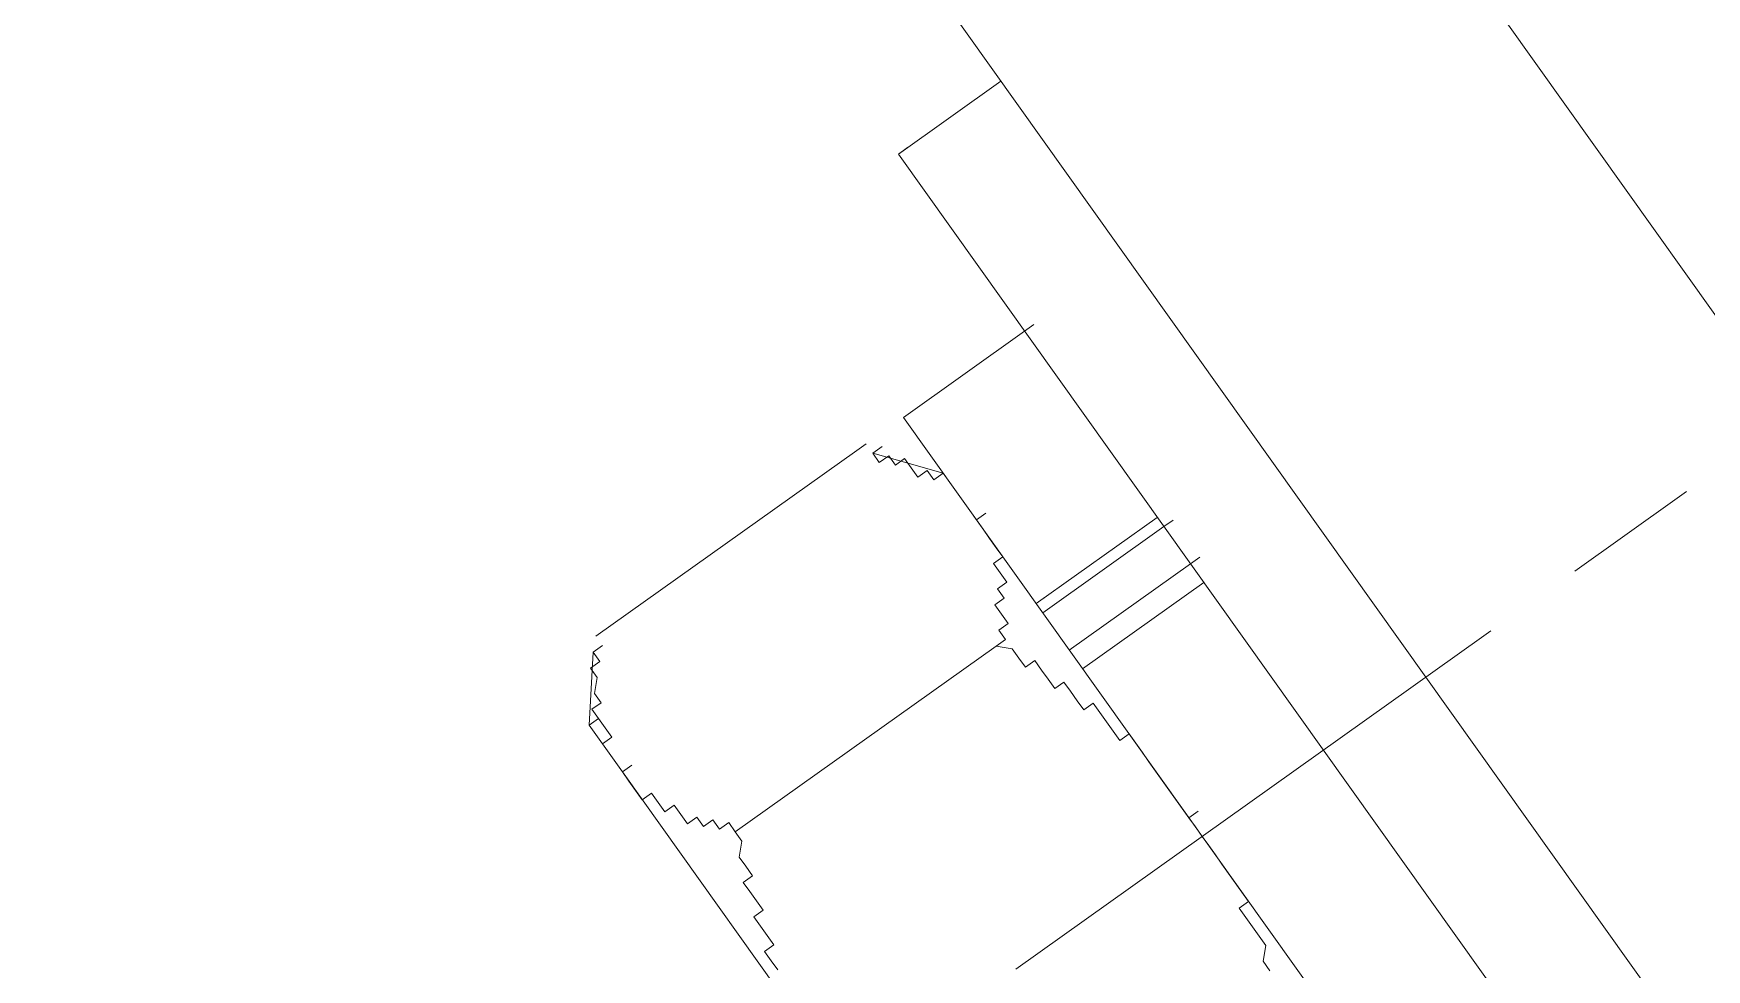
# Model space of a CAD drawing. Header units: feet. Extents: x 2321988 to 2329858, y 6722724 to 6730499.
# Drawn here: x 2326069.5511 to 2326069.6698, y 6726846.4415 to 6726846.508 of the extents above; entities that cross this region are included whole.
import ezdxf

# ---------------------------------------------------------------- set-up
doc = ezdxf.new("R2010")
doc.units = ezdxf.units.FT
doc.header["$MEASUREMENT"] = 0
doc.layers.add('C-BESS-EQUIPMENT', color=255, linetype='Continuous')

# ---------------------------------------------------------------- blocks, each defined once
blk = doc.blocks.new('Midpoint Site Plan$0$A$C71e53a02')
at = {"lineweight": 9}
for points in [[(22.4518, 2.2462), (22.4421, 2.2462), (22.4421, -2.2559), (22.4518, -2.2559), (22.4421, -2.2559)], [(23.8356, 1.4958), (23.8258, 1.4958), (23.0755, 1.4958), (22.978, 1.4763), (22.8903, 1.4276), (22.8416, 1.3399), (22.8221, 1.2425), (22.8221, -1.2522), (22.8416, -1.3496), (22.8903, -1.4276), (22.978, -1.4861), (23.0755, -1.5056), (23.1632, -1.4861), (23.2509, -1.4276), (23.2996, -1.3496), (23.3191, -1.2522), (23.3191, 1.2425), (23.2996, 1.3399), (23.2509, 1.4276), (23.1632, 1.4763), (23.0755, 1.4958), (23.0852, 1.4958)], [(22.4421, 0.6188), (22.3349, 0.6188), (22.3446, 0.6188), (22.3349, 0.6188), (22.3349, -0.6285), (22.4421, -0.6285), (22.4518, -0.6285)], [(21.8866, 0.4336), (22.1595, 0.4336), (22.1692, 0.4336)], [(22.218, 0.4336), (22.2082, 0.4336), (22.2082, -0.4336), (22.3349, -0.4336), (22.3446, -0.4336)], [(22.2082, 0.4336), (22.3349, 0.4336), (22.3446, 0.4336)], [(22.2082, 0.0146), (22.2082, 0.0049), (22.2082, -0.0049), (22.2082, -0.0146), (22.2082, -0.0244), (22.2082, -0.0341), (22.2082, -0.0439), (22.2082, -0.0536), (22.2082, -0.0633), (22.2082, -0.0731), (22.1985, -0.0731), (22.1985, -0.0828), (22.1985, -0.0926), (22.1985, -0.1023), (22.1985, -0.1121), (22.1887, -0.1218), (22.1887, -0.1316)], [(21.8379, 0.0146), (21.8379, 0.3264), (21.8477, 0.3264), (21.8379, 0.3264), (21.8379, 0.3362), (21.8379, 0.3459), (21.8379, 0.3557), (21.8477, 0.3557), (21.8477, 0.3654), (21.8477, 0.3752), (21.8379, 0.3752), (21.8769, 0.4239), (21.8769, 0.4142), (21.8671, 0.4142), (21.8671, 0.4044), (21.8574, 0.3947), (21.8574, 0.3849), (21.8477, 0.3849), (21.8477, 0.3752), (21.8379, 0.3752), (21.8379, 0.3264), (21.8379, 0.3167), (21.8379, 0.307), (21.8379, 0.2972), (21.8477, 0.2972), (21.8477, 0.2875), (21.8477, 0.2777), (21.8574, 0.2777), (21.8574, 0.268), (21.8574, 0.2582), (21.8671, 0.2582), (21.8671, 0.2485), (21.8769, 0.2485), (21.8769, 0.2387), (21.8866, 0.2387), (21.8866, 0.229), (22.1595, 0.229), (22.1692, 0.229), (22.1692, 0.2387), (22.179, 0.2387), (22.179, 0.2485), (22.179, 0.2582), (22.1887, 0.2582), (22.1887, 0.268), (22.1985, 0.268), (22.1985, 0.2777), (22.1985, 0.2875), (22.2082, 0.2875), (22.2082, 0.2972), (22.2082, 0.307), (22.2082, 0.3167), (22.2082, 0.3264), (22.2082, 0.3362), (22.2082, 0.3459), (22.2082, 0.3557), (22.2082, 0.3654), (22.2082, 0.3752)], [(21.8671, 0.4142), (21.8671, 0.4142)], [(21.8671, 0.4142), (21.8671, 0.4142)], [(21.8671, 0.4142), (21.8671, 0.4142)], [(21.8769, 0.4239), (21.8866, 0.4239)], [(21.8769, 0.4142), (21.8769, 0.4142)], [(21.8769, 0.4142), (21.8769, 0.4142)], [(21.8769, 0.4142), (21.8769, 0.4142)], [(21.8769, 0.4142), (21.8769, 0.4142)], [(21.8769, 0.4142), (21.8769, 0.4142)], [(21.8769, 0.4142), (21.8769, 0.4142)], [(21.8769, 0.4142), (21.8769, 0.4142)], [(21.8769, 0.4142), (21.8769, 0.4142)], [(22.1692, 0.4239), (22.1692, 0.4142), (22.179, 0.4142), (22.179, 0.4044), (22.1887, 0.4044), (22.1887, 0.3947), (22.1887, 0.3849), (22.1985, 0.3849), (22.1985, 0.3752), (22.2082, 0.3752), (22.1692, 0.4239), (22.179, 0.4239)], [(22.1692, 0.4142), (22.1692, 0.4142)], [(22.1692, 0.4142), (22.1692, 0.4142)], [(22.179, 0.4142), (22.179, 0.4142)], [(22.179, 0.4142), (22.179, 0.4142)], [(22.179, 0.4142), (22.179, 0.4142)], [(21.8671, 0.4044), (21.8671, 0.4044)], [(21.8671, 0.4044), (21.8671, 0.4044)], [(21.8671, 0.4044), (21.8671, 0.4044)], [(21.8671, 0.4044), (21.8671, 0.4044)], [(21.8671, 0.4044), (21.8671, 0.4044)], [(21.8671, 0.4044), (21.8671, 0.4044)], [(21.8671, 0.4044), (21.8671, 0.4044)], [(21.8671, 0.4044), (21.8671, 0.4044)], [(21.8671, 0.4044), (21.8671, 0.4044)], [(21.8671, 0.4044), (21.8671, 0.4044)], [(21.8671, 0.4044), (21.8671, 0.4044)], [(21.8671, 0.4044), (21.8671, 0.4044)], [(21.8671, 0.4044), (21.8671, 0.4044)], [(22.179, 0.4044), (22.179, 0.4044)], [(22.179, 0.4044), (22.179, 0.4044)], [(22.179, 0.4044), (22.179, 0.4044)], [(22.179, 0.4044), (22.179, 0.4044)], [(22.179, 0.4044), (22.179, 0.4044)], [(22.179, 0.4044), (22.179, 0.4044)], [(22.179, 0.4044), (22.179, 0.4044)], [(22.179, 0.4044), (22.179, 0.4044)], [(22.1887, 0.4044), (22.1887, 0.4044)], [(22.1887, 0.4044), (22.1887, 0.4044)], [(22.1887, 0.4044), (22.1887, 0.4044)], [(22.1887, 0.4044), (22.1887, 0.4044)], [(21.8477, 0.3849), (21.8477, 0.3849)], [(21.8477, 0.3849), (21.8477, 0.3849)], [(21.8477, 0.3849), (21.8477, 0.3849)], [(21.8477, 0.3849), (21.8477, 0.3849)], [(21.8477, 0.3849), (21.8477, 0.3849)], [(21.8574, 0.3947), (21.8574, 0.3947)], [(21.8574, 0.3947), (21.8574, 0.3947)], [(21.8574, 0.3947), (21.8574, 0.3947)], [(21.8574, 0.3947), (21.8574, 0.3947)], [(21.8574, 0.3947), (21.8574, 0.3947)], [(21.8574, 0.3947), (21.8574, 0.3947)], [(21.8574, 0.3947), (21.8574, 0.3947)], [(21.8574, 0.3947), (21.8574, 0.3947)], [(21.8574, 0.3947), (21.8574, 0.3947)], [(21.8574, 0.3947), (21.8574, 0.3947)], [(21.8574, 0.3947), (21.8574, 0.3947)], [(21.8574, 0.3947), (21.8574, 0.3947)], [(21.8574, 0.3947), (21.8574, 0.3947)], [(21.8574, 0.3849), (21.8574, 0.3849)], [(21.8574, 0.3849), (21.8574, 0.3849)], [(21.8574, 0.3849), (21.8574, 0.3849)], [(21.8574, 0.3849), (21.8574, 0.3849)], [(21.8574, 0.3849), (21.8574, 0.3849)], [(21.8574, 0.3849), (21.8574, 0.3849)], [(21.8574, 0.3849), (21.8574, 0.3849)], [(22.1887, 0.3947), (22.1887, 0.3947)], [(22.1887, 0.3947), (22.1887, 0.3947)], [(22.1887, 0.3947), (22.1887, 0.3947)], [(22.1887, 0.3947), (22.1887, 0.3947)], [(22.1887, 0.3947), (22.1887, 0.3947)], [(22.1887, 0.3947), (22.1887, 0.3947)], [(22.1887, 0.3947), (22.1887, 0.3947)], [(22.1887, 0.3947), (22.1887, 0.3947)], [(22.1887, 0.3947), (22.1887, 0.3947)], [(22.1887, 0.3947), (22.1887, 0.3947)], [(22.1887, 0.3947), (22.1887, 0.3947)], [(22.1887, 0.3947), (22.1887, 0.3947)], [(22.1887, 0.3947), (22.1887, 0.3947)], [(22.1985, 0.3849), (22.1985, 0.3849)], [(22.1985, 0.3849), (22.1985, 0.3849)], [(22.1985, 0.3849), (22.1985, 0.3849)], [(22.1985, 0.3849), (22.1985, 0.3849)], [(22.1985, 0.3849), (22.1985, 0.3849)], [(22.1985, 0.3849), (22.1985, 0.3849)], [(22.1985, 0.3849), (22.1985, 0.3849)], [(22.1985, 0.3849), (22.1985, 0.3849)], [(22.1985, 0.3849), (22.1985, 0.3849)], [(22.1985, 0.3849), (22.1985, 0.3849)], [(22.1985, 0.3849), (22.1985, 0.3849)], [(22.1985, 0.3849), (22.1985, 0.3849)], [(21.8477, 0.3752), (21.8477, 0.3752)], [(21.8477, 0.3752), (21.8477, 0.3752)], [(21.8477, 0.3752), (21.8477, 0.3752)], [(21.8477, 0.3752), (21.8477, 0.3752)], [(21.8477, 0.3752), (21.8477, 0.3752)], [(21.8477, 0.3752), (21.8477, 0.3752)], [(21.8477, 0.3752), (21.8477, 0.3752)], [(21.8477, 0.3752), (21.8477, 0.3752)], [(21.8477, 0.3752), (21.8477, 0.3752)], [(21.8477, 0.3752), (21.8477, 0.3752)], [(21.8477, 0.3752), (21.8477, 0.3752)], [(21.8477, 0.3752), (21.8477, 0.3752)], [(22.1985, 0.3752), (22.1985, 0.3752)], [(22.1985, 0.3752), (22.1985, 0.3752)], [(22.1985, 0.3752), (22.1985, 0.3752)], [(22.1985, 0.3752), (22.1985, 0.3752)], [(22.1985, 0.3752), (22.1985, 0.3752)], [(22.1985, 0.3752), (22.1985, 0.3752)], [(22.1985, 0.3752), (22.1985, 0.3752)], [(22.1985, 0.3752), (22.1985, 0.3752)], [(22.1985, 0.3752), (22.1985, 0.3752)], [(22.1985, 0.3752), (22.1985, 0.3752)], [(22.1985, 0.3752), (22.1985, 0.3752)], [(21.8477, 0.3654), (21.8477, 0.3654)], [(21.8477, 0.3654), (21.8477, 0.3654)], [(21.8477, 0.3654), (21.8477, 0.3654)], [(21.8477, 0.3654), (21.8477, 0.3654)], [(21.8477, 0.3654), (21.8477, 0.3654)], [(21.8477, 0.3654), (21.8477, 0.3654)], [(21.8477, 0.3654), (21.8477, 0.3654)], [(21.8477, 0.3654), (21.8477, 0.3654)], [(21.8477, 0.3654), (21.8477, 0.3654)], [(21.8477, 0.3654), (21.8477, 0.3654)], [(21.8477, 0.3654), (21.8477, 0.3654)], [(21.8477, 0.3654), (21.8477, 0.3654)], [(21.8477, 0.3654), (21.8477, 0.3654)], [(22.2082, 0.3654), (22.2082, 0.3654)], [(22.2082, 0.3654), (22.2082, 0.3654)], [(22.2082, 0.3654), (22.2082, 0.3654)], [(22.2082, 0.3654), (22.2082, 0.3654)], [(22.2082, 0.3654), (22.2082, 0.3654)], [(22.2082, 0.3654), (22.2082, 0.3654)], [(22.2082, 0.3654), (22.2082, 0.3654)], [(22.2082, 0.3654), (22.2082, 0.3654)], [(22.2082, 0.3654), (22.2082, 0.3654)], [(22.2082, 0.3654), (22.2082, 0.3654)], [(22.2082, 0.3654), (22.2082, 0.3654)], [(22.2082, 0.3654), (22.2082, 0.3654)], [(22.2082, 0.3654), (22.2082, 0.3654)], [(21.8379, 0.3557), (21.8379, 0.3557)], [(21.8379, 0.3557), (21.8379, 0.3557)], [(21.8379, 0.3557), (21.8379, 0.3557)], [(21.8379, 0.3557), (21.8379, 0.3557)], [(21.8379, 0.3557), (21.8379, 0.3557)], [(21.8379, 0.3557), (21.8379, 0.3557)], [(21.8379, 0.3557), (21.8379, 0.3557)], [(21.8379, 0.3557), (21.8379, 0.3557)], [(21.8379, 0.3557), (21.8379, 0.3557)], [(21.8379, 0.3557), (21.8379, 0.3557)], [(21.8379, 0.3557), (21.8379, 0.3557)], [(21.8379, 0.3459), (21.8379, 0.3459)], [(21.8379, 0.3459), (21.8379, 0.3459)], [(21.8379, 0.3459), (21.8379, 0.3459)], [(21.8379, 0.3459), (21.8379, 0.3459)], [(21.8379, 0.3459), (21.8379, 0.3459)], [(21.8379, 0.3459), (21.8379, 0.3459)], [(21.8379, 0.3459), (21.8379, 0.3459)], [(21.8379, 0.3459), (21.8379, 0.3459)], [(21.8379, 0.3459), (21.8379, 0.3459)], [(21.8379, 0.3459), (21.8379, 0.3459)], [(21.8379, 0.3459), (21.8379, 0.3459)], [(21.8379, 0.3459), (21.8379, 0.3459)], [(21.8379, 0.3459), (21.8379, 0.3459)], [(22.2082, 0.3557), (22.2082, 0.3557)], [(22.2082, 0.3557), (22.2082, 0.3557)], [(22.2082, 0.3557), (22.2082, 0.3557)], [(22.2082, 0.3557), (22.2082, 0.3557)], [(22.2082, 0.3557), (22.2082, 0.3557)], [(22.2082, 0.3557), (22.2082, 0.3557)], [(22.2082, 0.3557), (22.2082, 0.3557)], [(22.2082, 0.3557), (22.2082, 0.3557)], [(22.2082, 0.3557), (22.2082, 0.3557)], [(22.2082, 0.3557), (22.2082, 0.3557)], [(22.2082, 0.3557), (22.2082, 0.3557)], [(22.2082, 0.3557), (22.2082, 0.3557)], [(22.2082, 0.3459), (22.2082, 0.3459)], [(22.2082, 0.3459), (22.2082, 0.3459)], [(22.2082, 0.3459), (22.2082, 0.3459)], [(22.2082, 0.3459), (22.2082, 0.3459)], [(22.2082, 0.3459), (22.2082, 0.3459)], [(22.2082, 0.3459), (22.2082, 0.3459)], [(22.2082, 0.3459), (22.2082, 0.3459)], [(22.2082, 0.3459), (22.2082, 0.3459)], [(22.2082, 0.3459), (22.2082, 0.3459)], [(22.2082, 0.3459), (22.2082, 0.3459)], [(22.2082, 0.3459), (22.2082, 0.3459)], [(22.2082, 0.3459), (22.2082, 0.3459)], [(22.2082, 0.3459), (22.2082, 0.3459)], [(21.8379, 0.3362), (21.8379, 0.3362)], [(21.8379, 0.3362), (21.8379, 0.3362)], [(21.8379, 0.3362), (21.8379, 0.3362)], [(21.8379, 0.3362), (21.8379, 0.3362)], [(21.8379, 0.3362), (21.8379, 0.3362)], [(22.2082, 0.3362), (22.2082, 0.3362)], [(22.2082, 0.3362), (22.2082, 0.3362)], [(22.2082, 0.3362), (22.2082, 0.3362)], [(22.2082, 0.3362), (22.2082, 0.3362)], [(22.2082, 0.3362), (22.2082, 0.3362)], [(22.2082, 0.3362), (22.2082, 0.3362)], [(22.2082, 0.3362), (22.2082, 0.3362)], [(22.2082, 0.3362), (22.2082, 0.3362)], [(22.2082, 0.3362), (22.2082, 0.3362)], [(22.2082, 0.3362), (22.2082, 0.3362)], [(22.2082, 0.3362), (22.2082, 0.3362)], [(22.2082, 0.3362), (22.2082, 0.3362)], [(21.8379, 0.3264), (21.8379, 0.3264)], [(21.8379, 0.3264), (21.8379, 0.3264)], [(21.8379, 0.3264), (21.8379, 0.3264)], [(21.8379, 0.3264), (21.8379, 0.3264)], [(21.8379, 0.3264), (21.8379, 0.3264)], [(21.8379, 0.3264), (21.8379, 0.3264)], [(21.8379, 0.3264), (21.8379, 0.3264)], [(21.8379, 0.3264), (21.8379, 0.3264)], [(21.8379, 0.3264), (21.8379, 0.3264)], [(21.8379, 0.3167), (21.8379, 0.3167)], [(21.8379, 0.3167), (21.8379, 0.3167)], [(21.8379, 0.3167), (21.8379, 0.3167)], [(21.8379, 0.3167), (21.8379, 0.3167)], [(21.8379, 0.3167), (21.8379, 0.3167)], [(21.8379, 0.3167), (21.8379, 0.3167)], [(21.8379, 0.3167), (21.8379, 0.3167)], [(21.8379, 0.3167), (21.8379, 0.3167)], [(21.8379, 0.3167), (21.8379, 0.3167)], [(21.8379, 0.3167), (21.8379, 0.3167)], [(21.8379, 0.3167), (21.8379, 0.3167)], [(22.2082, 0.3264), (22.2082, 0.3264)], [(22.2082, 0.3264), (22.2082, 0.3264)], [(22.2082, 0.3264), (22.2082, 0.3264)], [(22.2082, 0.3264), (22.2082, 0.3264)], [(22.2082, 0.3264), (22.2082, 0.3264)], [(22.2082, 0.3264), (22.218, 0.3264)], [(22.2082, 0.3167), (22.2082, 0.3167)], [(22.2082, 0.3167), (22.2082, 0.3167)], [(22.2082, 0.3167), (22.2082, 0.3167)], [(22.2082, 0.3167), (22.2082, 0.3167)], [(22.2082, 0.3167), (22.2082, 0.3167)], [(22.2082, 0.3167), (22.2082, 0.3167)], [(22.2082, 0.3167), (22.2082, 0.3167)], [(22.2082, 0.3167), (22.2082, 0.3167)], [(22.2082, 0.3167), (22.2082, 0.3167)], [(21.8379, 0.307), (21.8379, 0.307)], [(21.8379, 0.307), (21.8379, 0.307)], [(21.8379, 0.307), (21.8379, 0.307)], [(21.8379, 0.307), (21.8379, 0.307)], [(21.8379, 0.307), (21.8379, 0.307)], [(21.8379, 0.307), (21.8379, 0.307)], [(21.8379, 0.307), (21.8379, 0.307)], [(21.8379, 0.307), (21.8379, 0.307)], [(21.8379, 0.307), (21.8379, 0.307)], [(21.8379, 0.307), (21.8379, 0.307)], [(21.8379, 0.307), (21.8379, 0.307)], [(22.2082, 0.307), (22.2082, 0.307)], [(22.2082, 0.307), (22.2082, 0.307)], [(22.2082, 0.307), (22.2082, 0.307)], [(22.2082, 0.307), (22.2082, 0.307)], [(22.2082, 0.307), (22.2082, 0.307)], [(22.2082, 0.307), (22.2082, 0.307)], [(22.2082, 0.307), (22.2082, 0.307)], [(22.2082, 0.307), (22.2082, 0.307)], [(22.2082, 0.307), (22.2082, 0.307)], [(22.2082, 0.307), (22.2082, 0.307)], [(22.2082, 0.307), (22.2082, 0.307)], [(21.8379, 0.2972), (21.8379, 0.2972)], [(21.8379, 0.2972), (21.8379, 0.2972)], [(21.8379, 0.2972), (21.8379, 0.2972)], [(21.8379, 0.2972), (21.8379, 0.2972)], [(21.8379, 0.2972), (21.8379, 0.2972)], [(21.8477, 0.2972), (21.8477, 0.2972)], [(21.8477, 0.2972), (21.8477, 0.2972)], [(21.8477, 0.2972), (21.8477, 0.2972)], [(21.8477, 0.2972), (21.8477, 0.2972)], [(21.8477, 0.2972), (21.8477, 0.2972)], [(21.8477, 0.2972), (21.8477, 0.2972)], [(21.8477, 0.2875), (21.8477, 0.2875)], [(21.8477, 0.2875), (21.8477, 0.2875)], [(21.8477, 0.2875), (21.8477, 0.2875)], [(21.8477, 0.2875), (21.8477, 0.2875)], [(21.8477, 0.2875), (21.8477, 0.2875)], [(21.8477, 0.2875), (21.8477, 0.2875)], [(21.8477, 0.2875), (21.8477, 0.2875)], [(21.8477, 0.2875), (21.8477, 0.2875)], [(21.8477, 0.2875), (21.8477, 0.2875)], [(21.8477, 0.2875), (21.8477, 0.2875)], [(21.8477, 0.2875), (21.8477, 0.2875)], [(22.1985, 0.2875), (22.1985, 0.2875)], [(22.1985, 0.2875), (22.1985, 0.2875)], [(22.1985, 0.2875), (22.1985, 0.2875)], [(22.1985, 0.2875), (22.1985, 0.2875)], [(22.1985, 0.2875), (22.1985, 0.2875)], [(22.1985, 0.2875), (22.1985, 0.2875)], [(22.2082, 0.2972), (22.2082, 0.2972)], [(22.2082, 0.2972), (22.2082, 0.2972)], [(22.2082, 0.2972), (22.2082, 0.2972)], [(22.2082, 0.2972), (22.2082, 0.2972)], [(22.2082, 0.2972), (22.2082, 0.2972)], [(22.2082, 0.2972), (22.2082, 0.2972)], [(22.2082, 0.2972), (22.2082, 0.2972)], [(22.2082, 0.2972), (22.2082, 0.2972)], [(22.2082, 0.2972), (22.2082, 0.2972)], [(22.2082, 0.2972), (22.2082, 0.2972)], [(22.2082, 0.2972), (22.2082, 0.2972)], [(22.2082, 0.2972), (22.2082, 0.2972)], [(22.2082, 0.2875), (22.2082, 0.2875)], [(22.2082, 0.2875), (22.2082, 0.2875)], [(22.2082, 0.2875), (22.2082, 0.2875)], [(22.2082, 0.2875), (22.2082, 0.2875)], [(21.8477, 0.2777), (21.8477, 0.2777)], [(21.8477, 0.2777), (21.8477, 0.2777)], [(21.8477, 0.2777), (21.8477, 0.2777)], [(21.8477, 0.2777), (21.8477, 0.2777)], [(21.8477, 0.2777), (21.8477, 0.2777)], [(21.8477, 0.2777), (21.8477, 0.2777)], [(21.8477, 0.2777), (21.8477, 0.2777)], [(21.8477, 0.2777), (21.8477, 0.2777)], [(21.8574, 0.2777), (21.8574, 0.2777)], [(21.8574, 0.2777), (21.8574, 0.2777)], [(22.1985, 0.2777), (22.1985, 0.2777)], [(22.1985, 0.2777), (22.1985, 0.2777)], [(22.1985, 0.2777), (22.1985, 0.2777)], [(22.1985, 0.2777), (22.1985, 0.2777)], [(22.1985, 0.2777), (22.1985, 0.2777)], [(22.1985, 0.2777), (22.1985, 0.2777)], [(22.1985, 0.2777), (22.1985, 0.2777)], [(22.1985, 0.2777), (22.1985, 0.2777)], [(22.1985, 0.2777), (22.1985, 0.2777)], [(22.1985, 0.2777), (22.1985, 0.2777)], [(22.1985, 0.2777), (22.1985, 0.2777)], [(21.8574, 0.268), (21.8574, 0.268)], [(21.8574, 0.268), (21.8574, 0.268)], [(21.8574, 0.268), (21.8574, 0.268)], [(21.8574, 0.268), (21.8574, 0.268)], [(21.8574, 0.268), (21.8574, 0.268)], [(21.8574, 0.268), (21.8574, 0.268)], [(21.8574, 0.268), (21.8574, 0.268)], [(21.8574, 0.268), (21.8574, 0.268)], [(21.8574, 0.268), (21.8574, 0.268)], [(21.8574, 0.268), (21.8574, 0.268)], [(21.8574, 0.268), (21.8574, 0.268)], [(21.8574, 0.268), (21.8574, 0.268)], [(21.8574, 0.2582), (21.8574, 0.2582)], [(21.8574, 0.2582), (21.8574, 0.2582)], [(21.8671, 0.2582), (21.8671, 0.2582)], [(21.8671, 0.2582), (21.8671, 0.2582)], [(21.8671, 0.2582), (21.8671, 0.2582)], [(21.8671, 0.2582), (21.8671, 0.2582)], [(21.8671, 0.2582), (21.8671, 0.2582)], [(21.8671, 0.2582), (21.8671, 0.2582)], [(21.8671, 0.2582), (21.8671, 0.2582)], [(21.8671, 0.2582), (21.8671, 0.2582)], [(22.1887, 0.268), (22.1887, 0.268)], [(22.1887, 0.268), (22.1887, 0.268)], [(22.1887, 0.268), (22.1887, 0.268)], [(22.1887, 0.268), (22.1887, 0.268)], [(22.1887, 0.268), (22.1887, 0.268)], [(22.1887, 0.268), (22.1887, 0.268)], [(22.1887, 0.268), (22.1887, 0.268)], [(22.1887, 0.2582), (22.1887, 0.2582)], [(22.1887, 0.2582), (22.1887, 0.2582)], [(22.1887, 0.2582), (22.1887, 0.2582)], [(22.1887, 0.2582), (22.1887, 0.2582)], [(22.1887, 0.2582), (22.1887, 0.2582)], [(22.1887, 0.2582), (22.1887, 0.2582)], [(22.1887, 0.2582), (22.1887, 0.2582)], [(22.1887, 0.2582), (22.1887, 0.2582)], [(22.1887, 0.2582), (22.1887, 0.2582)], [(22.1887, 0.2582), (22.1887, 0.2582)], [(22.1985, 0.268), (22.1985, 0.268)], [(22.1985, 0.268), (22.1985, 0.268)], [(22.1985, 0.268), (22.1985, 0.268)], [(22.1985, 0.268), (22.1985, 0.268)], [(21.8671, 0.2485), (21.8671, 0.2485)], [(21.8671, 0.2485), (21.8671, 0.2485)], [(21.8671, 0.2485), (21.8671, 0.2485)], [(21.8671, 0.2485), (21.8671, 0.2485)], [(21.8671, 0.2485), (21.8671, 0.2485)], [(21.8671, 0.2485), (21.8671, 0.2485)], [(21.8671, 0.2485), (21.8671, 0.2485)], [(21.8769, 0.2485), (21.8769, 0.2485)], [(21.8769, 0.2485), (21.8769, 0.2485)], [(21.8769, 0.2485), (21.8769, 0.2485)], [(21.8769, 0.2485), (21.8769, 0.2485)], [(22.179, 0.2485), (22.179, 0.2485)], [(22.179, 0.2485), (22.179, 0.2485)], [(22.179, 0.2485), (22.179, 0.2485)], [(22.179, 0.2485), (22.179, 0.2485)], [(22.179, 0.2485), (22.179, 0.2485)], [(22.179, 0.2485), (22.179, 0.2485)], [(22.179, 0.2485), (22.179, 0.2485)], [(22.179, 0.2485), (22.179, 0.2485)], [(22.179, 0.2485), (22.179, 0.2485)], [(22.179, 0.2485), (22.179, 0.2485)], [(22.179, 0.2485), (22.179, 0.2485)], [(22.179, 0.2485), (22.179, 0.2485)], [(21.8477, 0.1121), (21.8477, 0.1218), (21.8477, 0.1316), (21.8574, 0.1316), (21.8574, 0.1413), (21.8574, 0.151), (21.8574, 0.1608), (21.8671, 0.1608), (21.8671, 0.1705), (21.8671, 0.1803), (21.8671, 0.19), (21.8769, 0.19), (21.8769, 0.1998), (21.8769, 0.2095), (21.8866, 0.2193), (21.8866, 0.229), (21.8964, 0.229)], [(21.8769, 0.2387), (21.8769, 0.2387)], [(21.8769, 0.2387), (21.8769, 0.2387)], [(21.8769, 0.2387), (21.8769, 0.2387)], [(21.8769, 0.2387), (21.8769, 0.2387)], [(21.8866, 0.229), (21.8866, 0.229)], [(21.8866, 0.229), (21.8866, 0.229)], [(22.1595, 0.229), (22.1692, 0.229), (22.1595, 0.229), (22.1692, 0.2193), (22.1692, 0.2095), (22.1692, 0.1998), (22.179, 0.1998), (22.179, 0.19), (22.179, 0.1803), (22.179, 0.1705), (22.1887, 0.1705), (22.1887, 0.1608), (22.1887, 0.151), (22.1887, 0.1413), (22.1985, 0.1413), (22.1985, 0.1316), (22.1985, 0.1218), (22.1985, 0.1121), (22.1985, 0.1023), (22.2082, 0.1023), (22.2082, 0.0926), (22.2082, 0.0828), (22.2082, 0.0731), (22.2082, 0.0633), (22.2082, 0.0536), (22.2082, 0.0439), (22.2082, 0.0341), (22.2082, 0.0244), (22.2082, 0.0146), (22.218, 0.0146)], [(22.1692, 0.2387), (22.1692, 0.2387)], [(22.1692, 0.2387), (22.1692, 0.2387)], [(22.1692, 0.2387), (22.1692, 0.2387)], [(22.1692, 0.2387), (22.1692, 0.2387)], [(22.1692, 0.2387), (22.1692, 0.2387)], [(22.1692, 0.2387), (22.1692, 0.2387)], [(22.1692, 0.2387), (22.1692, 0.2387)], [(22.1692, 0.229), (22.1692, 0.229)], [(22.179, 0.2387), (22.179, 0.2387)], [(22.3349, 0.2387), (22.2082, 0.2387), (22.218, 0.2387)], [(22.2082, 0.229), (22.3349, 0.229), (22.3446, 0.229)], [(21.8866, 0.2193), (21.8866, 0.2193)], [(21.8866, 0.2193), (21.8866, 0.2193)], [(22.1692, 0.2193), (22.1692, 0.2193)], [(21.8769, 0.2095), (21.8769, 0.2095)], [(21.8769, 0.2095), (21.8769, 0.2095)], [(21.8769, 0.1998), (21.8769, 0.1998)], [(21.8769, 0.1998), (21.8769, 0.1998)], [(22.1692, 0.2095), (22.1692, 0.2095)], [(22.1692, 0.1998), (22.1692, 0.1998)], [(21.8671, 0.19), (21.8671, 0.19)], [(21.8671, 0.19), (21.8671, 0.19)], [(22.179, 0.19), (22.179, 0.19)], [(22.179, 0.19), (22.179, 0.19)], [(22.2082, 0.19), (22.3349, 0.19), (22.3446, 0.19)], [(21.8671, 0.1803), (21.8671, 0.1803)], [(21.8671, 0.1803), (21.8671, 0.1803)], [(21.8671, 0.1803), (21.8671, 0.1803)], [(21.8671, 0.1803), (21.8671, 0.1803)], [(21.8671, 0.1803), (21.8671, 0.1803)], [(22.179, 0.1803), (22.179, 0.1803)], [(22.179, 0.1803), (22.179, 0.1803)], [(21.8574, 0.1608), (21.8574, 0.1608)], [(21.8574, 0.1608), (21.8574, 0.1608)], [(21.8574, 0.1608), (21.8574, 0.1608)], [(21.8671, 0.1705), (21.8671, 0.1705)], [(21.8671, 0.1705), (21.8671, 0.1705)], [(21.8671, 0.1705), (21.8671, 0.1705)], [(21.8671, 0.1705), (21.8671, 0.1705)], [(21.8671, 0.1608), (21.8671, 0.1608)], [(22.1887, 0.1705), (22.1887, 0.1705)], [(22.1887, 0.1608), (22.1887, 0.1608)], [(22.1887, 0.1608), (22.1887, 0.1608)], [(22.1887, 0.1608), (22.1887, 0.1608)], [(22.1887, 0.1608), (22.1887, 0.1608)], [(22.3349, 0.1705), (22.2082, 0.1705), (22.218, 0.1705)], [(21.8574, 0.151), (21.8574, 0.151)], [(21.8574, 0.151), (21.8574, 0.151)], [(21.8574, 0.151), (21.8574, 0.151)], [(21.8574, 0.151), (21.8574, 0.151)], [(21.8574, 0.151), (21.8574, 0.151)], [(22.1887, 0.151), (22.1887, 0.151)], [(22.1887, 0.151), (22.1887, 0.151)], [(22.1887, 0.151), (22.1887, 0.151)], [(22.1887, 0.151), (22.1887, 0.151)], [(22.1887, 0.151), (22.1887, 0.151)], [(21.8477, 0.1316), (21.8477, 0.1316)], [(21.8574, 0.1413), (21.8574, 0.1413)], [(21.8574, 0.1413), (21.8574, 0.1413)], [(21.8574, 0.1413), (21.8574, 0.1413)], [(21.8574, 0.1413), (21.8574, 0.1413)], [(21.8574, 0.1413), (21.8574, 0.1413)], [(21.8574, 0.1316), (21.8574, 0.1316)], [(21.8574, 0.1316), (21.8574, 0.1316)], [(21.8574, 0.1316), (21.8574, 0.1316)], [(22.1887, 0.1413), (22.1887, 0.1413)], [(22.1887, 0.1413), (22.1887, 0.1413)], [(22.1985, 0.1413), (22.1985, 0.1413)], [(22.1985, 0.1413), (22.1985, 0.1413)], [(22.1985, 0.1316), (22.1985, 0.1316)], [(22.1985, 0.1316), (22.1985, 0.1316)], [(22.1985, 0.1316), (22.1985, 0.1316)], [(22.1985, 0.1316), (22.1985, 0.1316)], [(22.1985, 0.1316), (22.1985, 0.1316)], [(21.8477, 0.1218), (21.8477, 0.1218)], [(21.8477, 0.1218), (21.8477, 0.1218)], [(21.8477, 0.1218), (21.8477, 0.1218)], [(21.8477, 0.1218), (21.8477, 0.1218)], [(22.1985, 0.1218), (22.1985, 0.1218)], [(22.1985, 0.1218), (22.1985, 0.1218)], [(22.1985, 0.1218), (22.1985, 0.1218)], [(22.1985, 0.1218), (22.1985, 0.1218)], [(22.1985, 0.1121), (22.1985, 0.1121)], [(22.1985, 0.1121), (22.1985, 0.1121)], [(22.1985, 0.1121), (22.1985, 0.1121)], [(22.1985, 0.1121), (22.1985, 0.1121)], [(22.1985, 0.1121), (22.1985, 0.1121)], [(22.1985, 0.1023), (22.1985, 0.1023)], [(22.1985, 0.1023), (22.1985, 0.1023)], [(22.2082, 0.1023), (22.2082, 0.1023)], [(22.2082, 0.1023), (22.2082, 0.1023)], [(22.2082, 0.0926), (22.2082, 0.0926)], [(22.2082, 0.0926), (22.2082, 0.0926)], [(22.2082, 0.0926), (22.2082, 0.0926)], [(22.2082, 0.0926), (22.2082, 0.0926)], [(22.2082, 0.0828), (22.2082, 0.0828)], [(22.2082, 0.0828), (22.2082, 0.0828)], [(22.2082, 0.0828), (22.2082, 0.0828)], [(22.2082, 0.0828), (22.2082, 0.0828)], [(22.2082, 0.0828), (22.2082, 0.0828)], [(22.2082, 0.0731), (22.2082, 0.0731)], [(22.2082, 0.0731), (22.2082, 0.0731)], [(22.2082, 0.0731), (22.2082, 0.0731)], [(22.2082, 0.0731), (22.2082, 0.0731)], [(22.2082, 0.0731), (22.2082, 0.0731)], [(22.2082, 0.0633), (22.2082, 0.0633)], [(22.2082, 0.0633), (22.2082, 0.0633)], [(22.2082, 0.0633), (22.2082, 0.0633)], [(22.2082, 0.0633), (22.2082, 0.0633)], [(22.2082, 0.0536), (22.2082, 0.0536)], [(22.2082, 0.0536), (22.2082, 0.0536)], [(22.2082, 0.0536), (22.2082, 0.0536)], [(22.2082, 0.0536), (22.2082, 0.0536)], [(22.2082, 0.0536), (22.2082, 0.0536)], [(22.2082, 0.0439), (22.2082, 0.0439)], [(22.2082, 0.0439), (22.2082, 0.0439)], [(22.2082, 0.0439), (22.2082, 0.0439)], [(22.2082, 0.0439), (22.2082, 0.0439)], [(22.2082, 0.0439), (22.2082, 0.0439)], [(22.2082, 0.0341), (22.2082, 0.0341)], [(22.2082, 0.0341), (22.2082, 0.0341)], [(22.2082, 0.0341), (22.2082, 0.0341)], [(22.2082, 0.0341), (22.2082, 0.0341)], [(22.2082, 0.0244), (22.2082, 0.0244)], [(22.2082, 0.0244), (22.2082, 0.0244)], [(22.2082, 0.0244), (22.2082, 0.0244)], [(22.2082, 0.0244), (22.2082, 0.0244)], [(22.2082, 0.0244), (22.2082, 0.0244)], [(22.2082, 0.0146), (22.2082, 0.0146)], [(22.2082, 0.0146), (22.2082, 0.0146)], [(22.2082, -0.0049), (22.2082, -0.0049)], [(22.2082, -0.0049), (22.2082, -0.0049)], [(22.2082, -0.0146), (22.2082, -0.0146)], [(22.2082, -0.0146), (22.2082, -0.0146)], [(22.2082, -0.0244), (22.2082, -0.0244)], [(22.2082, -0.0244), (22.2082, -0.0244)], [(22.2082, -0.0341), (22.2082, -0.0341)], [(22.2082, -0.0341), (22.2082, -0.0341)], [(22.2082, -0.0439), (22.2082, -0.0439)], [(22.2082, -0.0439), (22.2082, -0.0439)], [(22.2082, -0.0439), (22.2082, -0.0439)], [(22.2082, -0.0439), (22.2082, -0.0439)], [(22.2082, -0.0439), (22.2082, -0.0439)], [(22.2082, -0.0536), (22.2082, -0.0536)], [(22.2082, -0.0536), (22.2082, -0.0536)], [(22.2082, -0.0536), (22.2082, -0.0536)], [(22.2082, -0.0536), (22.2082, -0.0536)], [(22.2082, -0.0633), (22.2082, -0.0633)], [(22.2082, -0.0633), (22.2082, -0.0633)], [(22.2082, -0.0633), (22.2082, -0.0633)], [(22.2082, -0.0633), (22.2082, -0.0633)], [(22.2082, -0.0633), (22.2082, -0.0633)], [(22.1985, -0.0828), (22.1985, -0.0828)], [(22.1985, -0.0828), (22.1985, -0.0828)], [(22.1985, -0.0828), (22.1985, -0.0828)], [(22.1985, -0.0828), (22.1985, -0.0828)], [(22.1985, -0.0828), (22.1985, -0.0828)], [(22.2082, -0.0731), (22.2082, -0.0731)], [(22.2082, -0.0731), (22.2082, -0.0731)], [(22.2082, -0.0731), (22.2082, -0.0731)], [(22.2082, -0.0731), (22.2082, -0.0731)], [(22.1985, -0.0926), (22.1985, -0.0926)], [(22.1985, -0.0926), (22.1985, -0.0926)], [(22.1985, -0.0926), (22.1985, -0.0926)], [(22.1985, -0.0926), (22.1985, -0.0926)], [(22.1985, -0.1023), (22.1985, -0.1023)], [(22.1985, -0.1023), (22.1985, -0.1023)], [(22.1985, -0.1023), (22.1985, -0.1023)], [(22.1985, -0.1023), (22.1985, -0.1023)], [(22.1985, -0.1023), (22.1985, -0.1023)], [(22.1985, -0.1121), (22.1985, -0.1121)], [(22.1985, -0.1121), (22.1985, -0.1121)], [(22.1985, -0.1121), (22.1985, -0.1121)], [(22.1985, -0.1121), (22.1985, -0.1121)], [(22.1985, -0.1121), (22.1985, -0.1121)], [(22.1887, -0.1218), (22.1887, -0.1218)], [(22.1887, -0.1218), (22.1887, -0.1218)], [(22.1887, -0.1218), (22.1887, -0.1218)], [(22.1887, -0.1218), (22.1887, -0.1218)], [(22.1887, -0.1218), (22.1887, -0.1218)]]:
    blk.add_lwpolyline(points, dxfattribs=at)
at = {"lineweight": 5}
for points in [[(22.0133, -0.0049), (22.5005, -0.0049), (22.5103, -0.0049)], [(22.598, -0.0049), (22.7052, -0.0049), (22.7149, -0.0049)]]:
    blk.add_lwpolyline(points, dxfattribs=at)

msp = doc.modelspace()

# ---------------------------------------------------------------- wipeouts: each hides what was drawn before it
msp.add_wipeout([(2326064.17456, 6726849.7753), (2326064.71751, 6726850.16214), (2326071.53559, 6726840.59259), (2326070.99264, 6726840.20575)]).dxf.layer = 'C-BESS-EQUIPMENT'

# ---------------------------------------------------------------- next in the draw order: block references
at = {"layer": 'C-BESS-EQUIPMENT', "xscale": 0.08333333333333331, "yscale": 0.08333333333333331, "zscale": 0.08333333333333331, "rotation": 35.46898082920265}
msp.add_blockref('Midpoint Site Plan$0$A$C71e53a02', (2326068.12655, 6726845.37737), dxfattribs=at)

# ---------------------------------------------------------------- next in the draw order: wipeouts: each hides what was drawn before it
msp.add_wipeout([(2326044.1544, 6726887.54167), (2326077.85795, 6726840.23687), (2326077.40832, 6726839.91652), (2326043.70467, 6726887.22144)]).dxf.layer = 'C-BESS-EQUIPMENT'

# ---------------------------------------------------------------- next in the draw order: wipeouts: each hides what was drawn before it
msp.add_wipeout([(2326040.08225, 6726884.64036), (2326073.7858, 6726837.33556), (2326073.33617, 6726837.01521), (2326039.63253, 6726884.32013)]).dxf.layer = 'C-BESS-EQUIPMENT'

# ---------------------------------------------------------------- next in the draw order: wipeouts: each hides what was drawn before it
msp.add_wipeout([(2326036.0101, 6726881.73905), (2326069.71366, 6726834.43425), (2326069.26402, 6726834.1139), (2326035.56038, 6726881.41882)]).dxf.layer = 'C-BESS-EQUIPMENT'

doc.saveas('drawing.dxf')
